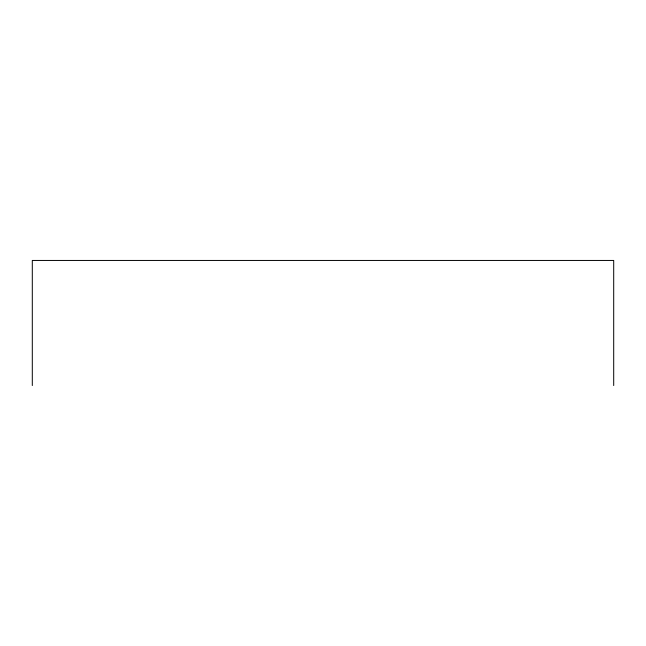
<?xml version="1.0" encoding="UTF-8"?>
<svg xmlns="http://www.w3.org/2000/svg" width="646" height="646" viewBox="0 0 646 646"><rect width="100%" height="100%" fill="white"/><g stroke="black" fill="none" stroke-linecap="round" stroke-linejoin="round"><path stroke-width="0.97" d="M613.7 385.549L613.7 260.451L32.3 260.451L32.3 385.549"/></g></svg>
